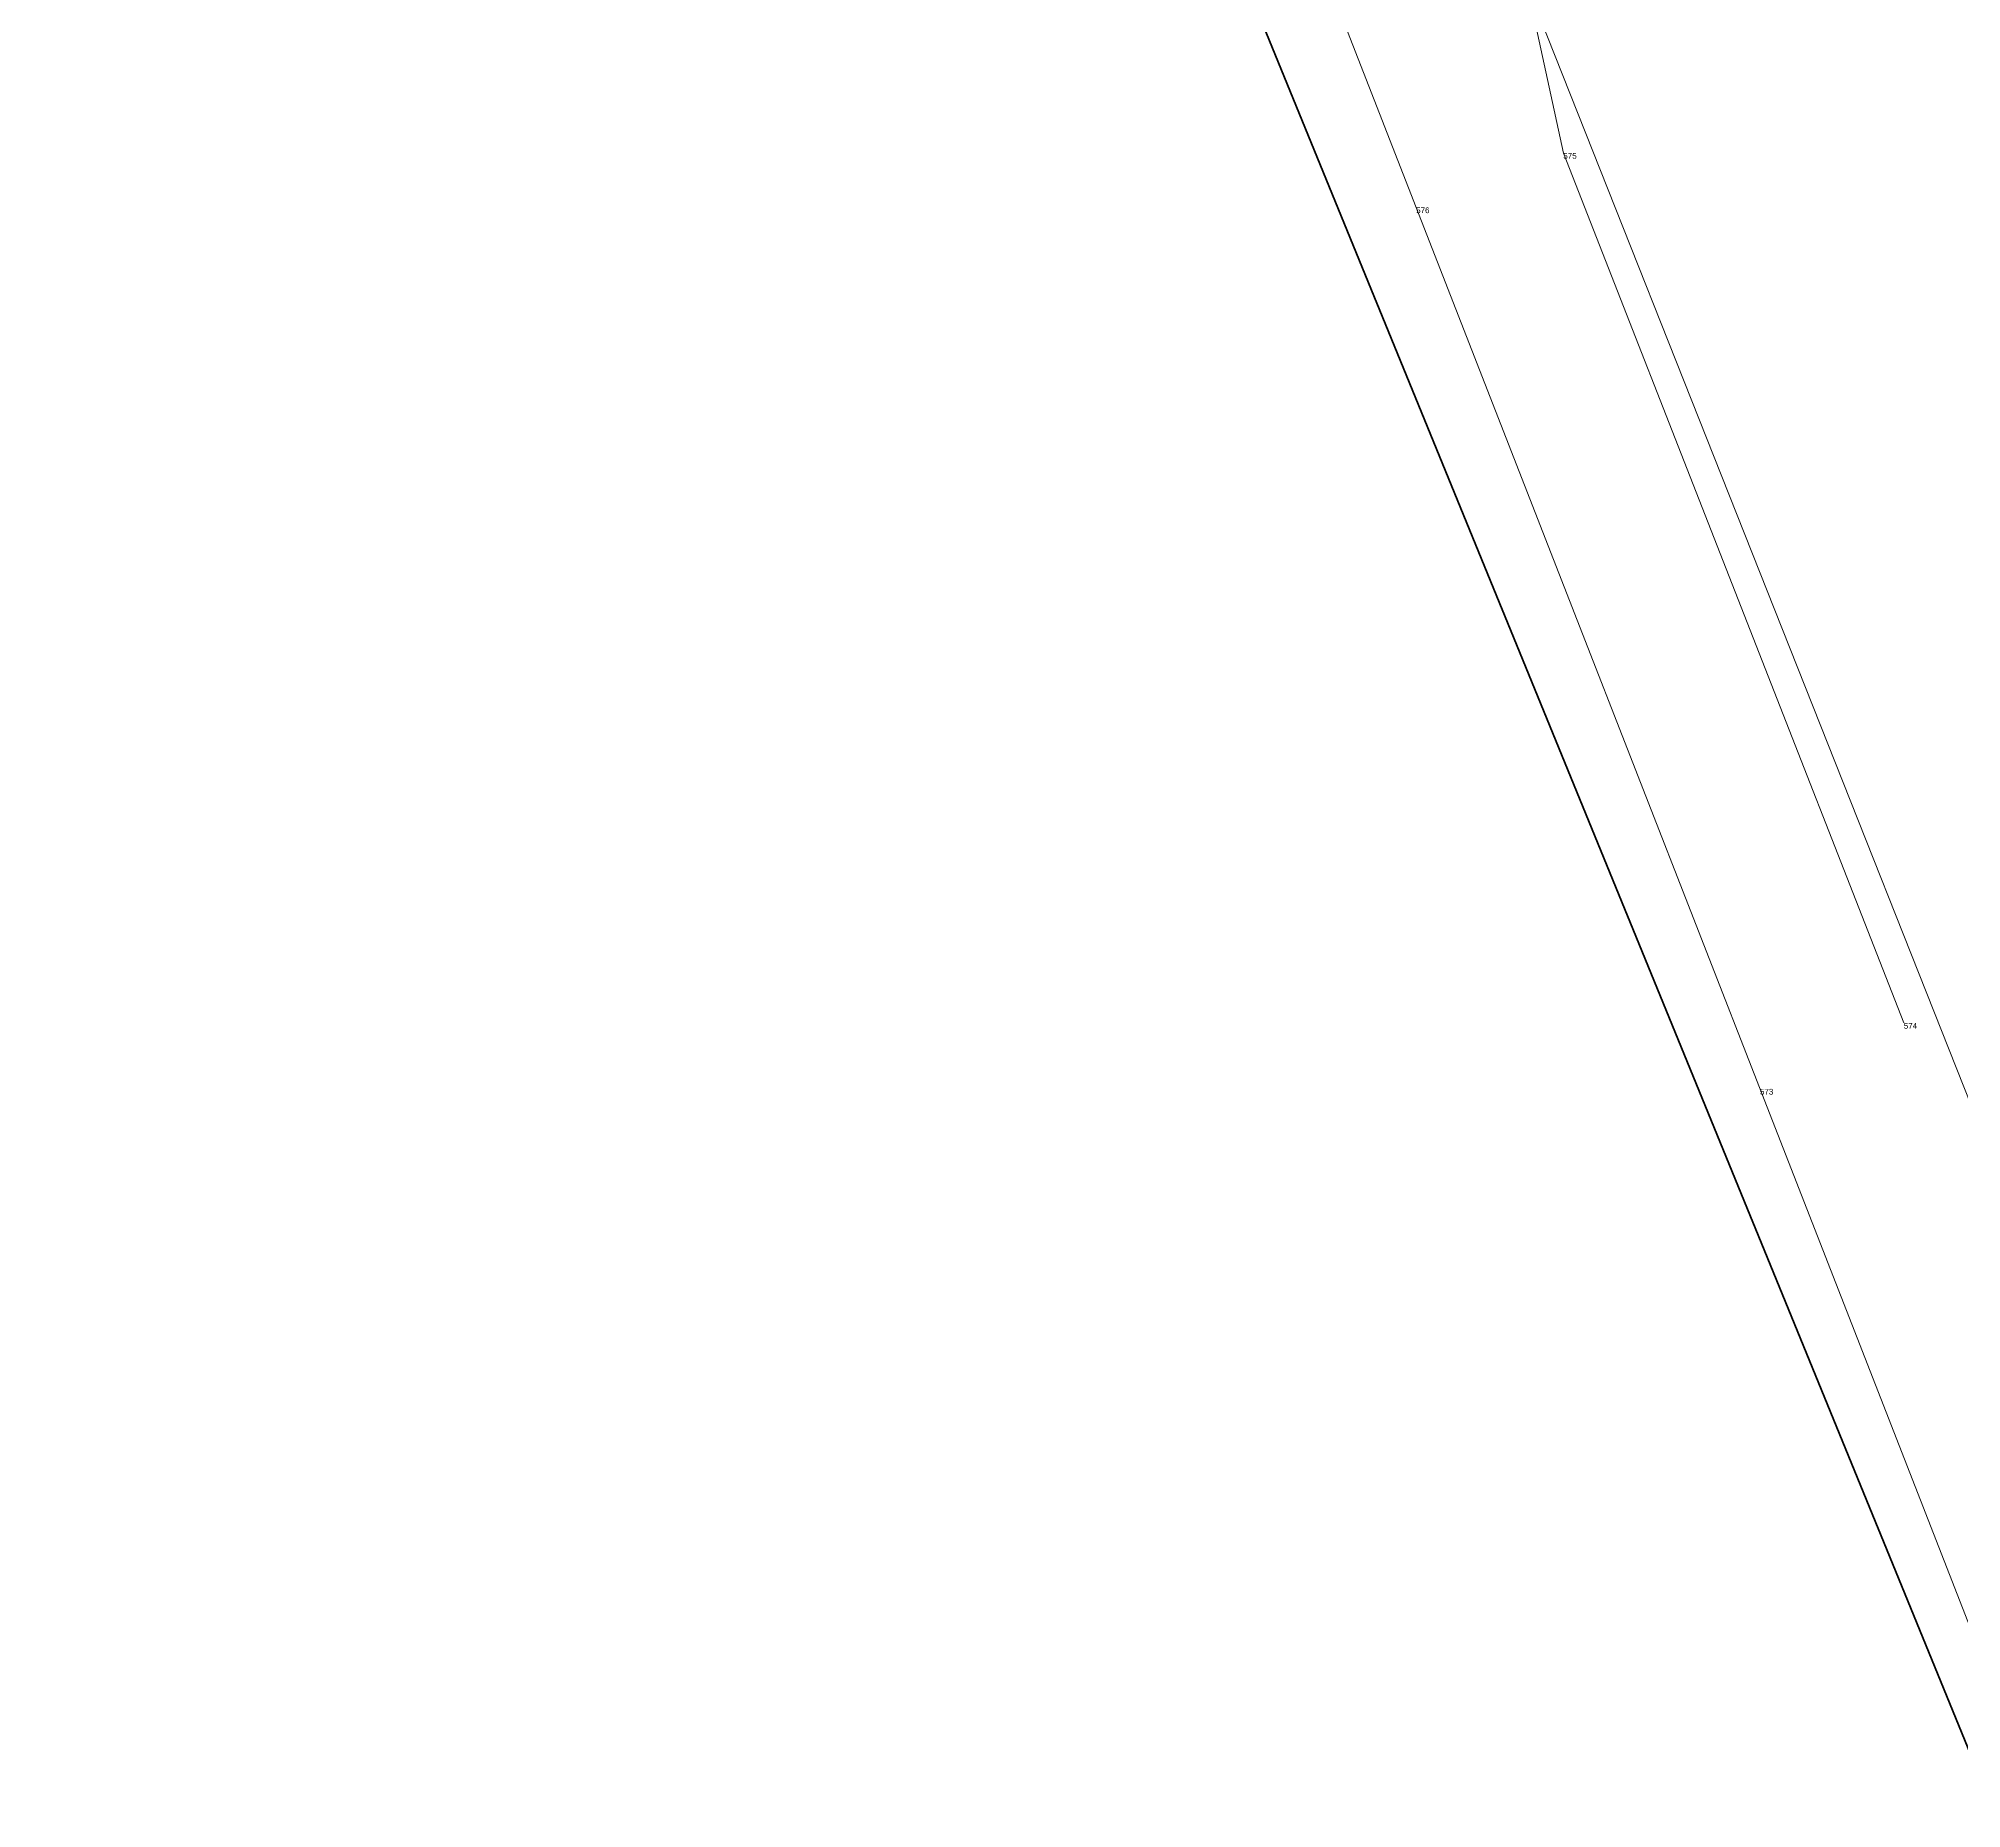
# Model space of a CAD drawing. Header units: metres. Extents: x 245232 to 248406, y 1633796 to 1637634.
# Drawn here: x 245335.4 to 245419.5, y 1636936.9 to 1637014.2 of the extents above; entities that cross this region are included whole.
import ezdxf
from ezdxf.enums import TextEntityAlignment as Align

# ---------------------------------------------------------------- set-up
doc = ezdxf.new("R2010")
doc.units = ezdxf.units.M
doc.header["$MEASUREMENT"] = 0
doc.layers.add('A_revoir_niveau_0', color=7, linetype='Continuous')
doc.layers.add('limites_sections', color=7, linetype='Continuous')
doc.layers.add('Limites_Communes', color=7, linetype='Continuous', lineweight=211, plot=False)
doc.layers.add('Toponymie', color=7, linetype='Continuous', lineweight=30)
doc.styles.add('Style-Arial', font='arial.ttf')

msp = doc.modelspace()

# ---------------------------------------------------------------- linework, layer by layer
at = {"layer": 'A_revoir_niveau_0', "color": 7, "linetype": 'Continuous', "lineweight": 13}
for p, q in [((245381.133, 1637044.037), (245466.305, 1636825.748)), ((245402.089, 1637009.19), (245398.622, 1637025.209)), ((245416.968, 1636971.184), (245402.089, 1637009.19))]:
    msp.add_line(p, q, dxfattribs=at)
at = {"layer": 'Limites_Communes', "color": 210, "lineweight": 80, "flags": 128}
msp.add_lwpolyline([(245735.191, 1636182.426), (245737.086, 1636220.967), (245735.256, 1636239.014), (245707.104, 1636298.228), (245667.831, 1636399.146), (245610.425, 1636525.307), (245591.962, 1636563.472), (245540.605, 1636669.631), (245473.018, 1636809.338), (245335.449, 1637145.601), (245779.45, 1637342.685), (245848.75, 1637373.75), (245979.171, 1637415.334), (246366.25, 1637538.75), (246605.272, 1637633.704), (246913.43, 1637003.726), (246928.908, 1636986.263), (246937.063, 1636946.102), (247273.698, 1636757.341)], dxfattribs=at)
at = {"layer": 'limites_sections', "lineweight": 13, "flags": 128}
msp.add_lwpolyline([(245897.722, 1636971.857), (245799.571, 1636923.569), (245677.175, 1636862.609), (245560.123, 1636802.218), (245496.981, 1636773.187), (245385.738, 1637053.755), (245806.576, 1637211.153), (245897.722, 1636971.857)], close=True, dxfattribs=at)

# ---------------------------------------------------------------- texts
at = {"layer": 'toponymie', "color": 7, "linetype": 'Continuous', "lineweight": 13, "style": 'Style-Arial'}
for s, p in [('575', (245402.089, 1637009.19)), ('575', (245402.089, 1637009.19)), ('575', (245402.089, 1637009.19)), ('576', (245395.657, 1637006.813)), ('576', (245395.657, 1637006.813)), ('576', (245395.657, 1637006.813)), ('574', (245416.968, 1636971.184)), ('574', (245416.968, 1636971.184)), ('574', (245416.968, 1636971.184)), ('573', (245410.682, 1636968.305)), ('573', (245410.682, 1636968.305)), ('573', (245410.682, 1636968.305))]:
    msp.add_text(s, height=0.25, dxfattribs=at).set_placement(p, align=Align.TOP_LEFT)

doc.saveas('drawing.dxf')
